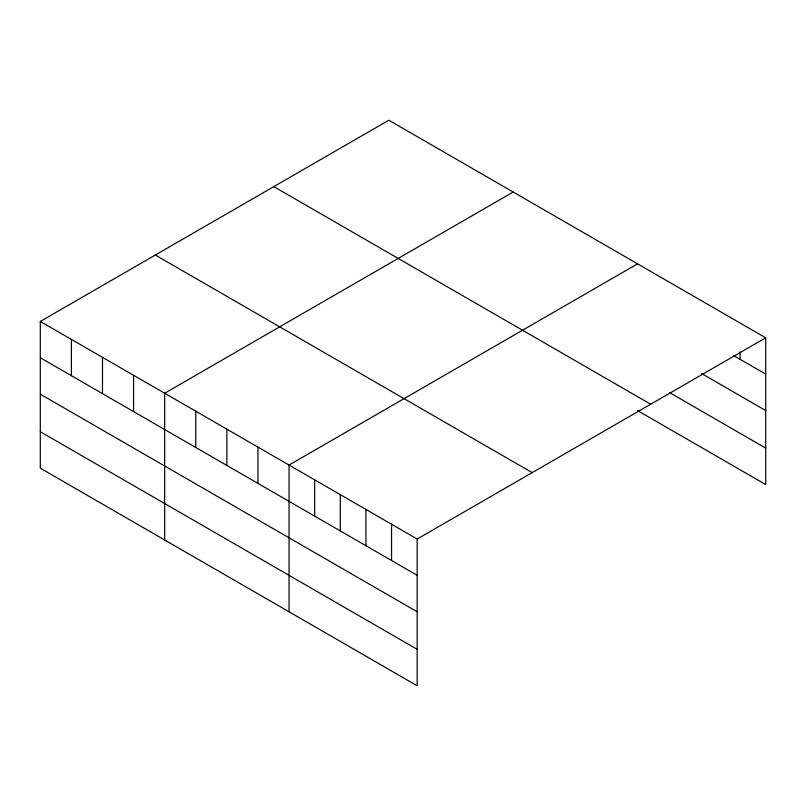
<?xml version="1.0" encoding="UTF-8"?>
<svg xmlns="http://www.w3.org/2000/svg" width="806" height="806" viewBox="0 0 806 806"><rect width="100%" height="100%" fill="white"/><g stroke="black" fill="none" stroke-linecap="round" stroke-linejoin="round"><path stroke-width="1.21" d="M417.176 611.764L417.176 539.033L40.3 321.443L40.3 468.185L417.176 685.775L417.176 611.764L40.3 394.184M637.566 410.576L765.7 484.557L765.7 337.815L388.824 120.225L40.3 321.443M513.19 192.03L164.666 393.247L164.666 539.99M637.566 263.834L289.042 465.052L289.042 611.794M417.176 539.033L765.7 337.815M733.662 355.607L765.7 374.095M701.633 373.561L765.7 410.546M669.595 392.623L765.7 448.106M273.808 186.629L650.684 404.219M155.316 255.039L532.192 472.628M40.3 357.733L417.176 575.313M40.3 431.734L417.176 649.324M740.069 351.799L740.069 359.305M391.545 524.232L391.545 560.523M365.924 509.442L365.924 545.722M340.293 494.642L340.293 530.932M314.662 479.852L314.662 516.132M257.95 447.098L257.95 483.388M226.859 429.155L226.859 465.435M195.757 411.201L195.757 447.481M133.574 375.294L133.574 411.584M102.483 357.35L102.483 393.63M71.391 339.397L71.391 375.677"/></g></svg>
